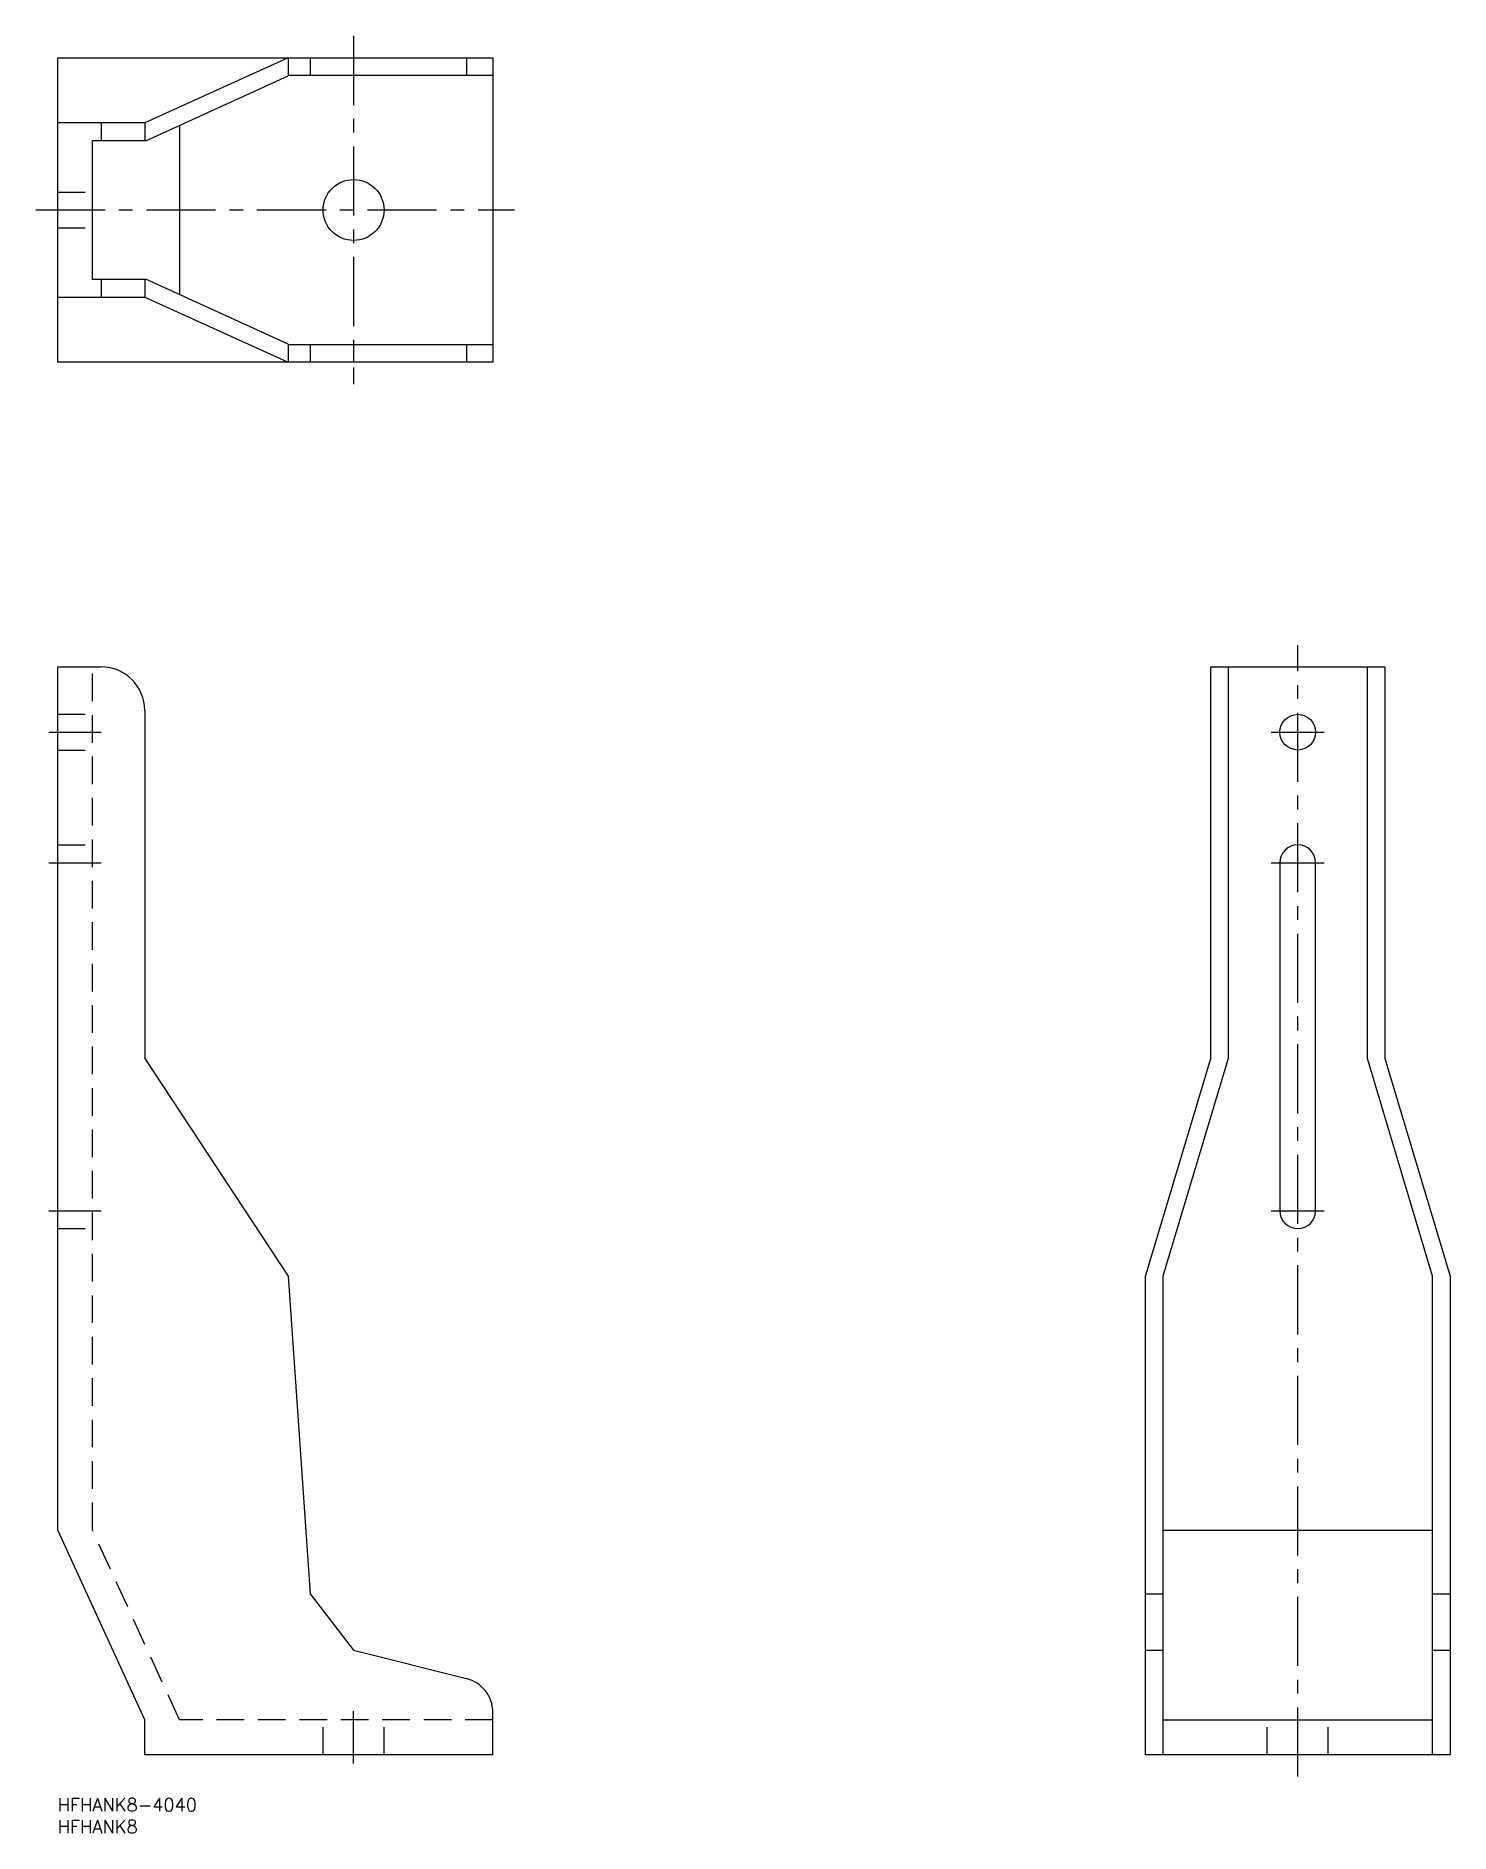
# Model space of a CAD drawing. Extents: x -5 to 320, y -8 to 405.
import ezdxf

# ---------------------------------------------------------------- set-up
doc = ezdxf.new("R2010")
doc.units = 0
doc.header["$LTSCALE"] = 0.5
doc.linetypes.add('CENTER', pattern=[50.8, 31.75, -6.35, 6.35, -6.35])
doc.linetypes.add('DASHED', pattern=[19.05, 12.7, -6.35])
for name, color, linetype in [('MSM_CENTER', 1, 'CENTER'), ('MSM_CONTINUOUS', 7, 'CONTINUOUS'), ('MSM_DASHED', 4, 'DASHED'), ('MSM_PART_NUMBER', 7, 'CONTINUOUS')]:
    doc.layers.add(name, color=color, linetype=linetype)
doc.styles.get("Standard").update_dxf_attribs({"font": 'txt.shx', "height": 3, "bigfont": 'bigfont.shx'})

msp = doc.modelspace()

# ---------------------------------------------------------------- linework, layer by layer
at = {"layer": 'MSM_CENTER'}
for p, q in [((68, 405), (68, 325)), ((-5, 365), (105, 365)), ((285, 5), (285, 265)), ((-2, 245), (10, 245)), ((278.9, 245), (291.1, 245)), ((-2, 215), (10, 215)), ((278.9, 215), (291.1, 215)), ((-2, 135), (10, 135)), ((278.9, 135), (291.1, 135)), ((68, 8), (68, 20))]:
    msp.add_line(p, q, dxfattribs=at)
at = {"layer": 'MSM_CONTINUOUS'}
for p, q in [((0, 330), (0, 400)), ((0, 400), (100, 400)), ((53, 400), (20, 385)), ((53, 400), (53, 395.82)), ((58, 400), (58, 396)), ((68, 400), (68, 396)), ((93.94, 400), (93.94, 395.82)), ((100, 400), (100, 330)), ((20.39, 381), (53, 395.82)), ((53.04, 396), (53, 395.82)), ((53.04, 396), (100, 396)), ((20, 385), (0, 385)), ((10, 385), (10, 381)), ((20, 385), (20, 381)), ((28, 384.46), (28, 345.54)), ((8, 349), (8, 381)), ((8, 381), (20.39, 381)), ((20.39, 349), (8, 349)), ((10, 349), (10, 345)), ((20, 349), (20, 345)), ((53, 334.18), (20.39, 349)), ((0, 345), (20, 345)), ((20, 345), (53, 330)), ((53, 334.18), (53.04, 334)), ((53, 334.18), (53, 330)), ((100, 334), (53.04, 334)), ((58, 334), (58, 330)), ((68, 334), (68, 330)), ((93.94, 334), (93.94, 330)), ((100, 330), (0, 330)), ((0, 61.6), (0, 260)), ((0, 260), (10, 260)), ((265, 260), (305, 260)), ((265, 170), (265, 260)), ((269, 260), (269, 170)), ((301, 170), (301, 260)), ((305, 260), (305, 170)), ((20, 250), (20, 170)), ((280.9, 215), (280.9, 135)), ((289.1, 135), (289.1, 215)), ((20, 170), (53, 120)), ((250, 120), (265, 170)), ((269, 170), (254, 120)), ((316, 120), (301, 170)), ((305, 170), (320, 120)), ((53, 120), (58, 47)), ((250, 10), (250, 120)), ((254, 120), (254, 10)), ((316, 10), (316, 120)), ((320, 120), (320, 10)), ((20, 18), (0, 61.6)), ((254, 61.6), (316, 61.6)), ((58, 47), (68, 34)), ((250, 47), (254, 47)), ((316, 47), (320, 47)), ((68, 34), (93.94, 27.51)), ((250, 34), (254, 34)), ((316, 34), (320, 34)), ((20, 10), (20, 18)), ((100, 10), (100, 19.75)), ((254, 18), (316, 18)), ((100, 10), (20, 10)), ((320, 10), (250, 10))]:
    msp.add_line(p, q, dxfattribs=at)
for centre, radius in [((68, 365), 7), ((285, 245), 4.1)]:
    msp.add_circle(centre, radius, dxfattribs=at)
for centre, radius, start, end in [((10, 250), 10, 0, 90), ((285, 215), 4.1, 360, 180), ((285, 135), 4.1, 180, 0), ((92, 19.75), 8, 0, 75.9638)]:
    msp.add_arc(centre, radius, start, end, dxfattribs=at)
at = {"layer": 'MSM_DASHED'}
for p, q in [((0, 369.1), (8, 369.1)), ((0, 360.9), (8, 360.9)), ((8, 61.6), (8, 260)), ((0, 249.1), (8, 249.1)), ((0, 240.9), (8, 240.9)), ((0, 219.1), (8, 219.1)), ((0, 130.9), (8, 130.9)), ((28, 18), (8, 61.6)), ((100, 18), (28, 18)), ((61, 10), (61, 18)), ((75, 10), (75, 18)), ((278, 10), (278, 18)), ((292, 10), (292, 18))]:
    msp.add_line(p, q, dxfattribs=at)

# ---------------------------------------------------------------- texts
at = {"layer": 'MSM_PART_NUMBER'}
for s, p in [('HFHANK8-4040', (0, -3)), ('HFHANK8', (0, -8))]:
    msp.add_text(s, height=3, dxfattribs=at).set_placement(p)

doc.saveas('drawing.dxf')
